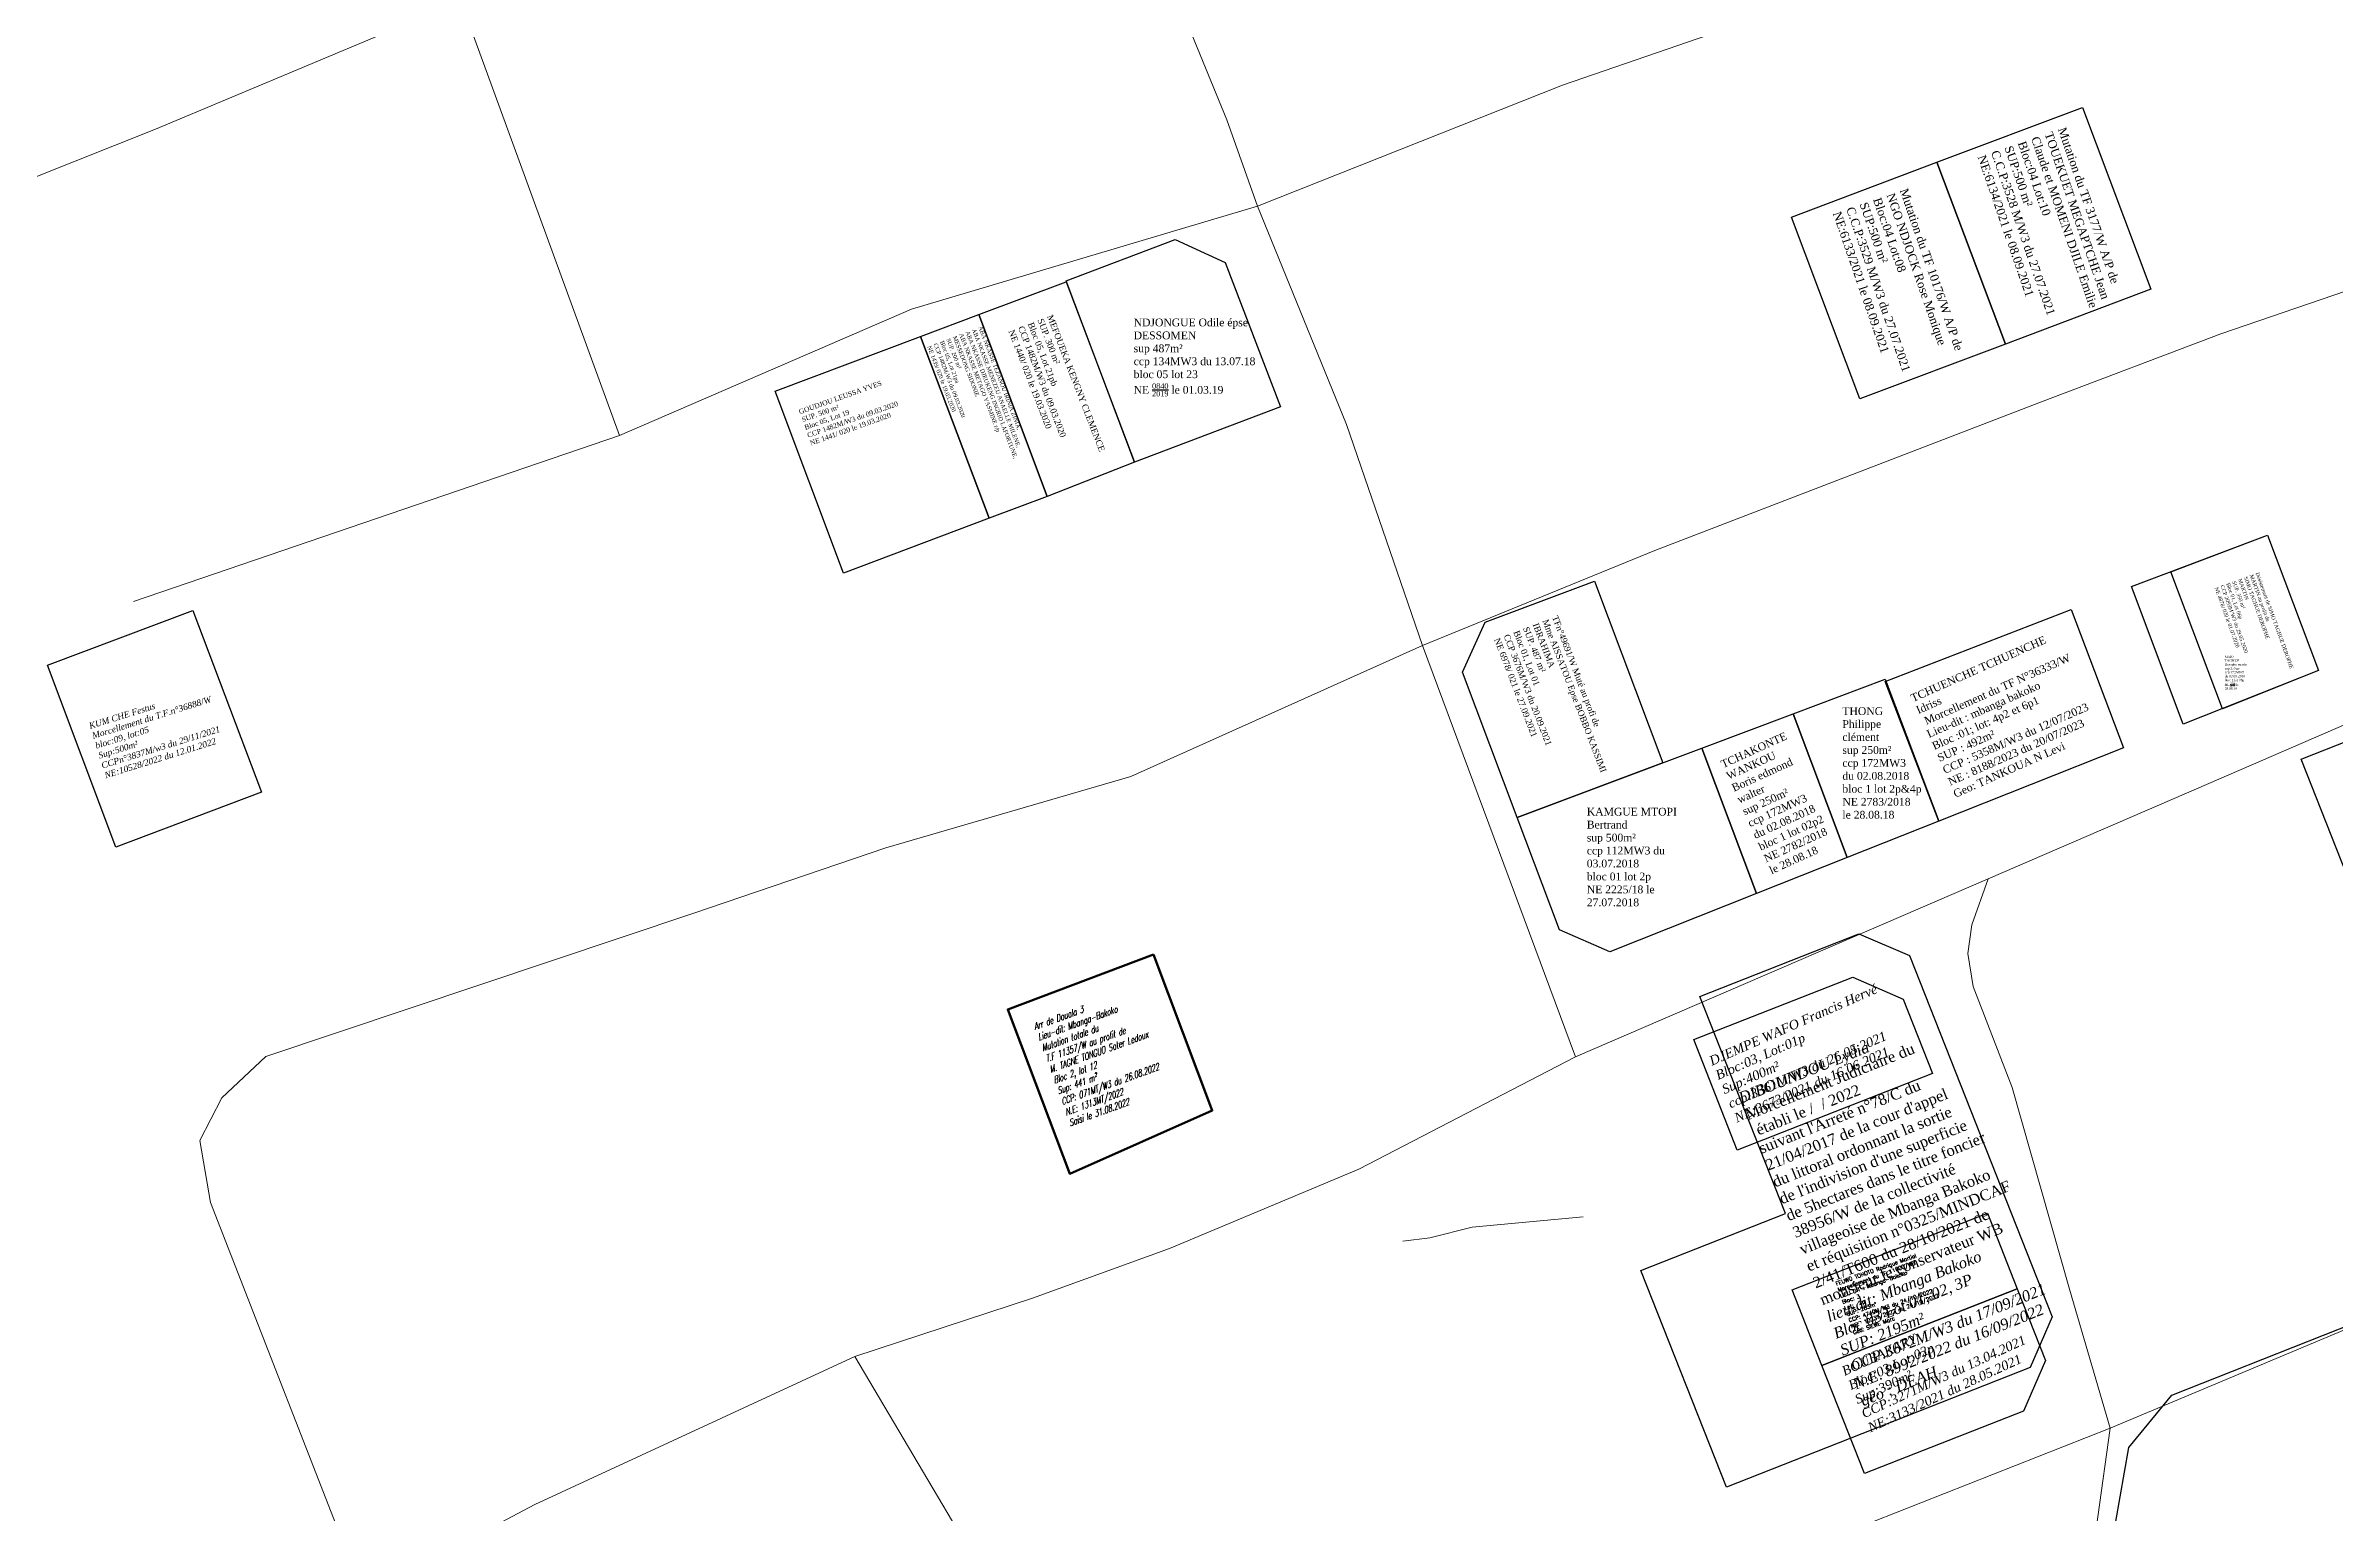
# Model space of a CAD drawing. Header units: millimetres. Extents: x 587399 to 927168, y 438565 to 1444955.
# Drawn here: x 589282.2 to 589576.5, y 443595.5 to 443784.3 of the extents above; entities that cross this region are included whole.
import ezdxf

# ---------------------------------------------------------------- set-up
doc = ezdxf.new("R2010")
doc.units = ezdxf.units.MM
doc.header["$LTSCALE"] = 2
for name, color, linetype, lineweight in [('00_DPP_TF MUTATION TOTALE', 6, 'Continuous', 50), ('drains_fossés', 120, 'Continuous', 20), ('MAJ APRES LE 13.01.2023', 222, 'Continuous', 30), ('Roads_others', 24, 'Continuous', 9)]:
    doc.layers.add(name, color=color, linetype=linetype, lineweight=lineweight)
for name, color, linetype in [('chef027001120', 7, 'Continuous'), ('CONTOUR', 130, 'Continuous'), ('end maj 26 02 2021', 7, 'Continuous'), ('MAJ AVRIL 2021', 7, 'Continuous'), ('MAJ JANVIER 2022', 1, 'Continuous'), ('MAJ JUIN 2021', 7, 'Continuous'), ('MAJ SEP 2021', 7, 'Continuous')]:
    doc.layers.add(name, color=color, linetype=linetype)
doc.styles.add('FONT1', font='romanc.shx', dxfattribs={"width": 0.7, "oblique": 18, "height": 3})
doc.styles.add('RomanS', font='romans.shx')
doc.styles.get("Standard").update_dxf_attribs({"font": 'arial.ttf'})
doc.styles.add('Times 1.0', font='times.ttf', dxfattribs={"width": 0.99, "height": 1})

msp = doc.modelspace()

# ---------------------------------------------------------------- linework, layer by layer
at = {"flags": 128}
msp.add_lwpolyline([(589531.899, 443634.021), (589535.728, 443624.276), (589510.609, 443614.408), (589506.781, 443624.152)], close=True, dxfattribs=at)
at = {"layer": '00_DPP_TF MUTATION TOTALE', "flags": 128}
msp.add_lwpolyline([(589424.635, 443667.321), (589432.2, 443647.231), (589413.887, 443639.075), (589405.901, 443660.258)], close=True, dxfattribs=at)
at = {"layer": 'CONTOUR', "color": 1, "flags": 128}
msp.add_lwpolyline([(589597.02, 443702.243), (589608.042, 443674.341), (589618.892, 443678.628), (589629.914, 443650.726), (589589.612, 443634.805), (589578.59, 443662.707), (589583.24, 443664.544), (589572.218, 443692.446)], close=True, dxfattribs=at)
at = {"layer": 'CONTOUR', "flags": 128}
msp.add_lwpolyline([(589515.36, 443669.986), (589521.847, 443667.173), (589540.217, 443620.67), (589537.404, 443614.182), (589498.341, 443598.751), (589487.319, 443626.653), (589505.921, 443634.001), (589494.899, 443661.903)], close=True, dxfattribs=at)
at = {"layer": 'drains_fossés'}
msp.add_lwpolyline([(589479.901, 443633.563), (589465.626, 443632.244), (589460.165, 443630.846), (589456.691, 443630.445)], dxfattribs=at)
at = {"layer": 'end maj 26 02 2021', "color": 150, "lineweight": -3, "flags": 128}
for points in [[(589427.43, 443759.3), (589433.87, 443756.38), (589440.95, 443737.79), (589422.18, 443730.67), (589413.39, 443754.01)], [(589427.43, 443759.3), (589433.87, 443756.38), (589440.95, 443737.79), (589422.18, 443730.67), (589413.39, 443754.01)], [(589427.43, 443759.3), (589433.87, 443756.38), (589440.95, 443737.79), (589422.18, 443730.67), (589413.39, 443754.01)], [(589427.43, 443759.3), (589433.87, 443756.38), (589440.95, 443737.79), (589422.18, 443730.67), (589413.39, 443754.01)], [(589413.389, 443753.881), (589422.18, 443730.67), (589410.97, 443726.263), (589402.163, 443749.656)], [(589413.389, 443753.881), (589422.18, 443730.67), (589410.97, 443726.263), (589402.163, 443749.656)], [(589413.389, 443753.881), (589422.18, 443730.67), (589410.97, 443726.263), (589402.163, 443749.656)], [(589413.389, 443753.881), (589422.18, 443730.67), (589410.97, 443726.263), (589402.163, 443749.656)], [(589402.163, 443749.656), (589410.97, 443726.263), (589403.482, 443723.444), (589394.676, 443746.839)], [(589402.163, 443749.656), (589410.97, 443726.263), (589403.482, 443723.444), (589394.676, 443746.839)], [(589402.163, 443749.656), (589410.97, 443726.263), (589403.482, 443723.444), (589394.676, 443746.839)], [(589402.163, 443749.656), (589410.97, 443726.263), (589403.482, 443723.444), (589394.676, 443746.839)], [(589394.676, 443746.839), (589403.482, 443723.444), (589384.769, 443716.39), (589375.959, 443739.79)], [(589394.676, 443746.839), (589403.482, 443723.444), (589384.769, 443716.39), (589375.959, 443739.79)], [(589394.676, 443746.839), (589403.482, 443723.444), (589384.769, 443716.39), (589375.959, 443739.79)], [(589394.676, 443746.839), (589403.482, 443723.444), (589384.769, 443716.39), (589375.959, 443739.79)], [(589567.91, 443721.26), (589574.47, 443703.85), (589557.08, 443696.95), (589550.41, 443714.67)], [(589567.91, 443721.26), (589574.47, 443703.85), (589557.08, 443696.95), (589550.41, 443714.67)], [(589567.91, 443721.26), (589574.47, 443703.85), (589557.08, 443696.95), (589550.41, 443714.67)], [(589567.91, 443721.26), (589574.47, 443703.85), (589557.08, 443696.95), (589550.41, 443714.67)]]:
    msp.add_lwpolyline(points, close=True, dxfattribs=at)
at = {"layer": 'end maj 26 02 2021', "color": 150, "flags": 128}
for points in [[(589567.91, 443721.26), (589574.47, 443703.85), (589562.108, 443698.944), (589555.46, 443716.57)], [(589567.91, 443721.26), (589574.47, 443703.85), (589562.108, 443698.944), (589555.46, 443716.57)], [(589567.91, 443721.26), (589574.47, 443703.85), (589562.108, 443698.944), (589555.46, 443716.57)], [(589567.91, 443721.26), (589574.47, 443703.85), (589562.108, 443698.944), (589555.46, 443716.57)], [(589518.75, 443702.75), (589525.64, 443684.47), (589513.84, 443679.79), (589506.89, 443698.28)], [(589518.75, 443702.75), (589525.64, 443684.47), (589513.84, 443679.79), (589506.89, 443698.28)], [(589518.75, 443702.75), (589525.64, 443684.47), (589513.84, 443679.79), (589506.89, 443698.28)], [(589518.75, 443702.75), (589525.64, 443684.47), (589513.84, 443679.79), (589506.89, 443698.28)], [(589506.89, 443698.29), (589513.84, 443679.79), (589502.19, 443675.18), (589495.17, 443693.85)], [(589506.89, 443698.29), (589513.84, 443679.79), (589502.19, 443675.18), (589495.17, 443693.85)], [(589506.89, 443698.29), (589513.84, 443679.79), (589502.19, 443675.18), (589495.17, 443693.85)], [(589506.89, 443698.29), (589513.84, 443679.79), (589502.19, 443675.18), (589495.17, 443693.85)], [(589495.17, 443693.85), (589502.19, 443675.18), (589483.33, 443667.67), (589476.84, 443670.49), (589471.42, 443684.93)], [(589495.17, 443693.85), (589502.19, 443675.18), (589483.33, 443667.67), (589476.84, 443670.49), (589471.42, 443684.93)], [(589495.17, 443693.85), (589502.19, 443675.18), (589483.33, 443667.67), (589476.84, 443670.49), (589471.42, 443684.93)], [(589495.17, 443693.85), (589502.19, 443675.18), (589483.33, 443667.67), (589476.84, 443670.49), (589471.42, 443684.93)]]:
    msp.add_lwpolyline(points, close=True, dxfattribs=at)
at = {"layer": 'end maj 26 02 2021', "color": 3, "lineweight": -3, "flags": 128}
msp.add_lwpolyline([(589481.343, 443715.366), (589490.143, 443691.962), (589471.42, 443684.93), (589464.378, 443703.643), (589467.301, 443710.082)], close=True, dxfattribs=at)
msp.add_lwpolyline([(589481.343, 443715.366), (589490.143, 443691.962), (589471.42, 443684.93), (589464.378, 443703.643), (589467.301, 443710.082)], close=True, dxfattribs=at)
msp.add_lwpolyline([(589481.343, 443715.366), (589490.143, 443691.962), (589471.42, 443684.93), (589464.378, 443703.643), (589467.301, 443710.082)], close=True, dxfattribs=at)
msp.add_lwpolyline([(589481.343, 443715.366), (589490.143, 443691.962), (589471.42, 443684.93), (589464.378, 443703.643), (589467.301, 443710.082)], close=True, dxfattribs=at)
at = {"layer": 'MAJ APRES LE 13.01.2023', "flags": 128}
msp.add_lwpolyline([(589542.638, 443711.73), (589549.384, 443693.895), (589525.642, 443684.464), (589518.748, 443702.454)], close=True, dxfattribs=at)
msp.add_lwpolyline([(589606.266, 443462.031), (589566.877, 443468.991), (589571.053, 443492.625), (589531.662, 443499.585), (589544.19, 443570.486), (589565.76, 443566.675), (589569.414, 443587.355), (589547.844, 443591.167), (589550.087, 443603.86), (589555.608, 443610.621), (589594.624, 443626.033)], dxfattribs=at)
at = {"layer": 'MAJ AVRIL 2021', "color": 5, "flags": 128}
msp.add_lwpolyline([(589535.728, 443624.276), (589539.353, 443615.05), (589536.528, 443608.567), (589516.063, 443600.527), (589510.609, 443614.408)], close=True, dxfattribs=at)
msp.add_lwpolyline([(589535.728, 443624.276), (589539.353, 443615.05), (589536.528, 443608.567), (589516.063, 443600.527), (589510.609, 443614.408)], close=True, dxfattribs=at)
msp.add_lwpolyline([(589535.728, 443624.276), (589539.353, 443615.05), (589536.528, 443608.567), (589516.063, 443600.527), (589510.609, 443614.408)], close=True, dxfattribs=at)
msp.add_lwpolyline([(589535.728, 443624.276), (589539.353, 443615.05), (589536.528, 443608.567), (589516.063, 443600.527), (589510.609, 443614.408)], close=True, dxfattribs=at)
at = {"layer": 'MAJ JANVIER 2022', "flags": 128}
msp.add_lwpolyline([(589301.088, 443711.593), (589309.908, 443688.201), (589291.194, 443681.114), (589282.374, 443704.537)], close=True, dxfattribs=at)
msp.add_lwpolyline([(589301.088, 443711.593), (589309.908, 443688.201), (589291.194, 443681.114), (589282.374, 443704.537)], close=True, dxfattribs=at)
msp.add_lwpolyline([(589301.088, 443711.593), (589309.908, 443688.201), (589291.194, 443681.114), (589282.374, 443704.537)], close=True, dxfattribs=at)
msp.add_lwpolyline([(589301.088, 443711.593), (589309.908, 443688.201), (589291.194, 443681.114), (589282.374, 443704.537)], close=True, dxfattribs=at)
at = {"layer": 'MAJ JUIN 2021', "flags": 128}
msp.add_lwpolyline([(589514.576, 443664.411), (589521.058, 443661.586), (589524.819, 443652.013), (589499.701, 443642.144), (589494.112, 443656.371)], close=True, dxfattribs=at)
msp.add_lwpolyline([(589514.576, 443664.411), (589521.058, 443661.586), (589524.819, 443652.013), (589499.701, 443642.144), (589494.112, 443656.371)], close=True, dxfattribs=at)
msp.add_lwpolyline([(589514.576, 443664.411), (589521.058, 443661.586), (589524.819, 443652.013), (589499.701, 443642.144), (589494.112, 443656.371)], close=True, dxfattribs=at)
msp.add_lwpolyline([(589514.576, 443664.411), (589521.058, 443661.586), (589524.819, 443652.013), (589499.701, 443642.144), (589494.112, 443656.371)], close=True, dxfattribs=at)
at = {"layer": 'MAJ SEP 2021', "flags": 128}
for points in [[(589544.11, 443776.31), (589552.92, 443752.911), (589534.203, 443745.863), (589525.393, 443769.263)], [(589544.11, 443776.31), (589552.92, 443752.911), (589534.203, 443745.863), (589525.393, 443769.263)], [(589544.11, 443776.31), (589552.92, 443752.911), (589534.203, 443745.863), (589525.393, 443769.263)], [(589544.11, 443776.31), (589552.92, 443752.911), (589534.203, 443745.863), (589525.393, 443769.263)], [(589525.393, 443769.26), (589534.203, 443745.86), (589515.483, 443738.81), (589506.673, 443762.21)], [(589525.393, 443769.26), (589534.203, 443745.86), (589515.483, 443738.81), (589506.673, 443762.21)], [(589525.393, 443769.26), (589534.203, 443745.86), (589515.483, 443738.81), (589506.673, 443762.21)], [(589525.393, 443769.26), (589534.203, 443745.86), (589515.483, 443738.81), (589506.673, 443762.21)]]:
    msp.add_lwpolyline(points, close=True, dxfattribs=at)
msp.add_lwpolyline([(589544.11, 443776.31), (589552.92, 443752.91)], dxfattribs=at)
msp.add_lwpolyline([(589544.11, 443776.31), (589552.92, 443752.91)], dxfattribs=at)
msp.add_lwpolyline([(589544.11, 443776.31), (589552.92, 443752.91)], dxfattribs=at)
msp.add_lwpolyline([(589544.11, 443776.31), (589552.92, 443752.91)], dxfattribs=at)
at = {"layer": 'Roads_others'}
msp.add_line((589335.572, 443789.988), (589355.943, 443734.105), dxfattribs=at)
for points in [[(589270.31, 443763.16), (589296.278, 443773.533), (589335.572, 443789.988), (589369.052, 443803.253), (589398.89, 443816.968), (589414.371, 443822.743), (589458.571, 443840.021), (589486.251, 443847.222), (589500.911, 443853.007), (589510.065, 443857.228), (589516.91, 443862.265), (589523.012, 443865.521), (589552.11, 443875.753), (589572.354, 443881.4), (589611.338, 443896.517)], [(589391.203, 443879.01), (589414.371, 443822.743), (589434.068, 443774.708), (589438.031, 443763.624), (589449.438, 443735.534), (589459.224, 443707.067), (589478.926, 443654.146)], [(589293.44, 443712.752), (589355.943, 443734.105), (589393.527, 443750.337), (589438.031, 443763.624), (589477.237, 443779.183), (589501.43, 443787.487), (589546.896, 443805.131), (589603.29, 443828.633), (589636.338, 443841.755)], [(589459.224, 443707.067), (589489.13, 443719.301), (589539.068, 443738.497), (589561.907, 443747.175), (589587.731, 443756), (589638.634, 443775.716), (589659.619, 443784.161)], [(588972.479, 443366.969), (589015.804, 443394.327), (589035.719, 443407.247), (589105.363, 443448.284), (589168.444, 443490.497), (589212.801, 443518.631), (589225.881, 443526.934), (589279.151, 443555.972), (589323.04, 443584.857), (589345.065, 443596.552), (589386.211, 443615.595), (589409.061, 443623.091), (589426.695, 443629.465), (589451.031, 443639.692), (589478.926, 443654.146), (589531.979, 443677.048), (589557.502, 443688.084), (589601.334, 443707.063), (589650.295, 443726.479), (589658.35, 443731.086), (589662.344, 443733.666), (589666.959, 443737.219), (589669.408, 443741.665)], [(589323.04, 443584.857), (589303.341, 443635.412), (589301.99, 443643.392), (589304.815, 443648.867), (589310.472, 443654.201), (589365.384, 443672.595), (589390.232, 443681.043), (589421.718, 443690.238), (589459.224, 443707.067)], [(589531.979, 443677.048), (589529.898, 443671.132), (589529.38, 443667.428), (589530.061, 443663.217), (589535.059, 443650.21), (589542.456, 443624.261), (589547.68, 443606.369)], [(589423.891, 443557.021), (589454.074, 443570.78), (589514.2, 443593.17), (589547.68, 443606.369), (589584.744, 443621.937), (589640.816, 443634.484)], [(589472.15, 443477.419), (589468.745, 443485.906), (589453.687, 443512.511), (589423.891, 443557.021), (589409.396, 443576.363), (589386.211, 443615.595)], [(589547.68, 443606.369), (589541.308, 443560.707), (589533.042, 443511.262), (589516.88, 443441.879)]]:
    msp.add_lwpolyline(points, dxfattribs=at)

# ---------------------------------------------------------------- texts
at = {"color": 250, "insert": (589499.708, 443649.451), "char_height": 1.4, "width": 37.49483, "attachment_point": 1, "rotation": 21.90643}
msp.add_mtext("\\A1;{\\fTimes New Roman|b0|i1|c0|p18;\\C7;DIBOUNDOU Lydia\\P\\A0;\\fTimes New Roman|b0|i0|c0|p18;\\C1;Morcellement Judiciaire du \\P établi le /  / 2022\\Psuivant l'Arreté n°78/C du \\P21/04/2017 de la cour d'appel\\Pdu littoral ordonnant la sortie \\Pde l'indivision d'une superficie\\Pde 5hectares dans le titre foncier\\P38956/W de la collectivité\\Pvillageoise de Mbanga Bakoko\\Pet réquisition n°0325/MINDCAF\\P2/41/T600 du 28/10/2021 de \\Pmonsieur le conservateur WB\\A1;\\fTimes New Roman|b0|i1|c0|p18;\\P\\C7;lieu-dit: Mbanga Bakoko\\P\\C256;Bloc 03 Lot 01, 02, 3P\\PSUP: 2195m²\\P CCP.3672M/W3 du 17/09/2021\\PN.E. 8992/2022 du 16/09/2022\\P\\C1;géo : DEAH}", dxfattribs=at)
at = {"insert": (589512.301, 443625.16), "char_height": 0.5, "attachment_point": 1, "rotation": 19.56727}
msp.add_mtext_dynamic_manual_height_columns('{\\Fromanc|c0;FEUWO TOHOTO Rodrigue Martial\\P\\C1;Morcellement du TF 11600/WB\\C256; \\PLIEU DIT : Mbanga-Bakoko\\PBloc: 3\\PLot:  2p    \\PSUP: 283m\\fISOCPEUR|b0|i0|c0|p34;²\\Fromanc|c0;     \\PCCP: 4740M/W3 du 24/10/2022 \\PNE:  10237/2022 du 24/10/2022\\PGéo: SIEWE Marc}', width=62.0824, gutter_width=12.5, heights=[0], dxfattribs=at)
at = {"layer": '00_DPP_TF MUTATION TOTALE', "linetype": 'ByBlock', "lineweight": -3, "insert": (589409.103, 443658.42), "char_height": 0.87969, "width": 18.37283, "attachment_point": 1, "rotation": 19.96979, "style": 'FONT1'}
msp.add_mtext('Arr de Douala 3\\PLieu-dit: Mbanga-Bakoko\\PMutation totale du \\PT.F 11357/W au profit de \\PM. TAGNE TONGUO Soter Ledoux\\PBloc 2, lot 12\\PSup: 441 m{\\Fromans|c0;²} \\PCCP: 071MT/W3 du 26.08.2022 \\PN.E: 1313MT/2022\\PSaisi le 31.08.2022', dxfattribs=at)
at = {"layer": 'chef027001120', "linetype": 'ByBlock', "insert": (589513.009, 443614.171), "char_height": 1.2, "width": 150.7089, "attachment_point": 1, "rotation": 24.75921, "style": 'RomanS'}
msp.add_mtext('{\\fTimes New Roman|b0|i1|c0|p18;\\C7;BOUBAKARY\\PBloc:03,Lot:02p\\PSup:390m²\\PCCP:3271M/W3 du 13.04.2021\\PNE:3133/2021 du 28.05.2021}', dxfattribs=at)
msp.add_mtext('{\\fTimes New Roman|b0|i1|c0|p18;\\C7;BOUBAKARY\\PBloc:03,Lot:02p\\PSup:390m²\\PCCP:3271M/W3 du 13.04.2021\\PNE:3133/2021 du 28.05.2021}', dxfattribs=at)
msp.add_mtext('{\\fTimes New Roman|b0|i1|c0|p18;\\C7;BOUBAKARY\\PBloc:03,Lot:02p\\PSup:390m²\\PCCP:3271M/W3 du 13.04.2021\\PNE:3133/2021 du 28.05.2021}', dxfattribs=at)
msp.add_mtext('{\\fTimes New Roman|b0|i1|c0|p18;\\C7;BOUBAKARY\\PBloc:03,Lot:02p\\PSup:390m²\\PCCP:3271M/W3 du 13.04.2021\\PNE:3133/2021 du 28.05.2021}', dxfattribs=at)
at = {"layer": 'end maj 26 02 2021', "color": 150, "linetype": 'ByBlock', "lineweight": -3, "ltscale": 0.0014, "attachment_point": 1, "style": 'Times 1.0'}
for s, insert, char_height, width, rotation in [('{\\C256;ABA NKASSE TEZANOU IRINIA ZINIA,\\PABA NKASSE MENEZEU ANAELLE MILENE,\\PABA NKASSE DJEUKENG INGRID LAFORTUNE,\\PABA NKASSE METAGO YASMINE r/p\\PMESSEDONG SIDONIE\\PSUP. 200 m²\\PBloc 05, Lot 21pa\\PCCP 1482M/W3 du 09.03.2020\\PNE 1439/ 020 le 19.03.2020}', (589402.592, 443748.233), 0.52746, 29.52841, 290.87782), ('{\\C256;ABA NKASSE TEZANOU IRINIA ZINIA,\\PABA NKASSE MENEZEU ANAELLE MILENE,\\PABA NKASSE DJEUKENG INGRID LAFORTUNE,\\PABA NKASSE METAGO YASMINE r/p\\PMESSEDONG SIDONIE\\PSUP. 200 m²\\PBloc 05, Lot 21pa\\PCCP 1482M/W3 du 09.03.2020\\PNE 1439/ 020 le 19.03.2020}', (589402.592, 443748.233), 0.52746, 29.52841, 290.87782), ('{\\C256;ABA NKASSE TEZANOU IRINIA ZINIA,\\PABA NKASSE MENEZEU ANAELLE MILENE,\\PABA NKASSE DJEUKENG INGRID LAFORTUNE,\\PABA NKASSE METAGO YASMINE r/p\\PMESSEDONG SIDONIE\\PSUP. 200 m²\\PBloc 05, Lot 21pa\\PCCP 1482M/W3 du 09.03.2020\\PNE 1439/ 020 le 19.03.2020}', (589402.592, 443748.233), 0.52746, 29.52841, 290.87782), ('{\\C256;ABA NKASSE TEZANOU IRINIA ZINIA,\\PABA NKASSE MENEZEU ANAELLE MILENE,\\PABA NKASSE DJEUKENG INGRID LAFORTUNE,\\PABA NKASSE METAGO YASMINE r/p\\PMESSEDONG SIDONIE\\PSUP. 200 m²\\PBloc 05, Lot 21pa\\PCCP 1482M/W3 du 09.03.2020\\PNE 1439/ 020 le 19.03.2020}', (589402.592, 443748.233), 0.52746, 29.52841, 290.87782), ('{\\C256;MEFOUEKA KENGNY CLEMENCE\\PSUP. 300 m²\\PBloc 05, Lot 21pb\\PCCP 1482M/W3 du 09.03.2020\\PNE 1440/ 020 le 19.03.2020}', (589411.684, 443749.725), 0.8, 29.83544, 291.08866), ('{\\C256;MEFOUEKA KENGNY CLEMENCE\\PSUP. 300 m²\\PBloc 05, Lot 21pb\\PCCP 1482M/W3 du 09.03.2020\\PNE 1440/ 020 le 19.03.2020}', (589411.684, 443749.725), 0.8, 29.83544, 291.08866), ('{\\C256;MEFOUEKA KENGNY CLEMENCE\\PSUP. 300 m²\\PBloc 05, Lot 21pb\\PCCP 1482M/W3 du 09.03.2020\\PNE 1440/ 020 le 19.03.2020}', (589411.684, 443749.725), 0.8, 29.83544, 291.08866), ('{\\C256;MEFOUEKA KENGNY CLEMENCE\\PSUP. 300 m²\\PBloc 05, Lot 21pb\\PCCP 1482M/W3 du 09.03.2020\\PNE 1440/ 020 le 19.03.2020}', (589411.684, 443749.725), 0.8, 29.83544, 291.08866), ('\\A1;{\\C256;GOUDJOU LEUSSA YVES BERTRAND\\PSUP. 500 m²\\PBloc 05, Lot 19\\PCCP 1482M/W3 du 09.03.2020\\PNE 1441/ 020 le 19.03.2020}', (589378.945, 443737.422), 0.64, 32.60152, 19.57085), ('\\A1;{\\C256;GOUDJOU LEUSSA YVES BERTRAND\\PSUP. 500 m²\\PBloc 05, Lot 19\\PCCP 1482M/W3 du 09.03.2020\\PNE 1441/ 020 le 19.03.2020}', (589378.945, 443737.422), 0.64, 32.60152, 19.57085), ('\\A1;{\\C256;GOUDJOU LEUSSA YVES BERTRAND\\PSUP. 500 m²\\PBloc 05, Lot 19\\PCCP 1482M/W3 du 09.03.2020\\PNE 1441/ 020 le 19.03.2020}', (589378.945, 443737.422), 0.64, 32.60152, 19.57085), ('\\A1;{\\C256;GOUDJOU LEUSSA YVES BERTRAND\\PSUP. 500 m²\\PBloc 05, Lot 19\\PCCP 1482M/W3 du 09.03.2020\\PNE 1441/ 020 le 19.03.2020}', (589378.945, 443737.422), 0.64, 32.60152, 19.57085), ('{\\C1;Désistement de SIMO TAGHUE DEROPHE\\PMARTIN au profit de\\C256;\\PSIMO TAGHUE DEROPHE\\PMARTIN\\PSUP. 350 m²\\PBloc 01, Lot 06p\\PCCP 2093M/W3 du 29.05.2020\\PNE 4878/ 020 le 01.07.2020}', (589566.814, 443716.545), 0.48, 15.14521, 289.83443), ('{\\C1;Désistement de SIMO TAGHUE DEROPHE\\PMARTIN au profit de\\C256;\\PSIMO TAGHUE DEROPHE\\PMARTIN\\PSUP. 350 m²\\PBloc 01, Lot 06p\\PCCP 2093M/W3 du 29.05.2020\\PNE 4878/ 020 le 01.07.2020}', (589566.814, 443716.545), 0.48, 15.14521, 289.83443), ('{\\C1;Désistement de SIMO TAGHUE DEROPHE\\PMARTIN au profit de\\C256;\\PSIMO TAGHUE DEROPHE\\PMARTIN\\PSUP. 350 m²\\PBloc 01, Lot 06p\\PCCP 2093M/W3 du 29.05.2020\\PNE 4878/ 020 le 01.07.2020}', (589566.814, 443716.545), 0.48, 15.14521, 289.83443), ('{\\C1;Désistement de SIMO TAGHUE DEROPHE\\PMARTIN au profit de\\C256;\\PSIMO TAGHUE DEROPHE\\PMARTIN\\PSUP. 350 m²\\PBloc 01, Lot 06p\\PCCP 2093M/W3 du 29.05.2020\\PNE 4878/ 020 le 01.07.2020}', (589566.814, 443716.545), 0.48, 15.14521, 289.83443), ('{\\C1;TFn°49691/W Muté au profi de\\C256; \\PMme AISSATOU Epse BOBBO KASSIMI \\PIBRAHIMA \\PSUP. 487 m²\\PBloc 01, Lot 01\\PCCP 3676M/W3 du 20.09.2021\\PNE 6978/ 021 le 27.09.2021}', (589476.626, 443711.02), 0.8, 29.83544, 291.08866), ('{\\C1;TFn°49691/W Muté au profi de\\C256; \\PMme AISSATOU Epse BOBBO KASSIMI \\PIBRAHIMA \\PSUP. 487 m²\\PBloc 01, Lot 01\\PCCP 3676M/W3 du 20.09.2021\\PNE 6978/ 021 le 27.09.2021}', (589476.626, 443711.02), 0.8, 29.83544, 291.08866), ('{\\C1;TFn°49691/W Muté au profi de\\C256; \\PMme AISSATOU Epse BOBBO KASSIMI \\PIBRAHIMA \\PSUP. 487 m²\\PBloc 01, Lot 01\\PCCP 3676M/W3 du 20.09.2021\\PNE 6978/ 021 le 27.09.2021}', (589476.626, 443711.02), 0.8, 29.83544, 291.08866), ('{\\C1;TFn°49691/W Muté au profi de\\C256; \\PMme AISSATOU Epse BOBBO KASSIMI \\PIBRAHIMA \\PSUP. 487 m²\\PBloc 01, Lot 01\\PCCP 3676M/W3 du 20.09.2021\\PNE 6978/ 021 le 27.09.2021}', (589476.626, 443711.02), 0.8, 29.83544, 291.08866), ('\\A1;TCHAKONTE WANKOU Boris edmond walter\\Psup 250m²\\Pccp 172MW3 du 02.08.2018\\Pbloc 1 lot 02p2\\PNE 2782/2018 le 28.08.18', (589497.493, 443692.193), 1, 9.79696, 24.46329), ('\\A1;TCHAKONTE WANKOU Boris edmond walter\\Psup 250m²\\Pccp 172MW3 du 02.08.2018\\Pbloc 1 lot 02p2\\PNE 2782/2018 le 28.08.18', (589497.493, 443692.193), 1, 9.79696, 24.46329), ('\\A1;TCHAKONTE WANKOU Boris edmond walter\\Psup 250m²\\Pccp 172MW3 du 02.08.2018\\Pbloc 1 lot 02p2\\PNE 2782/2018 le 28.08.18', (589497.493, 443692.193), 1, 9.79696, 24.46329), ('\\A1;TCHAKONTE WANKOU Boris edmond walter\\Psup 250m²\\Pccp 172MW3 du 02.08.2018\\Pbloc 1 lot 02p2\\PNE 2782/2018 le 28.08.18', (589497.493, 443692.193), 1, 9.79696, 24.46329)]:
    msp.add_mtext(s, dxfattribs=dict(at, insert=insert, char_height=char_height, width=width, rotation=rotation))
for s, insert, char_height, width in [('\\A1;NDJONGUE Odile épse DESSOMEN\\Psup 487m²\\Pccp 134MW3 du 13.07.18\\Pbloc 05 lot 23\\PNE {\\H0.7x;\\S0840/2019;} le 01.03.19', (589422.083, 443749.149), 1, 18.80379), ('\\A1;NDJONGUE Odile épse DESSOMEN\\Psup 487m²\\Pccp 134MW3 du 13.07.18\\Pbloc 05 lot 23\\PNE {\\H0.7x;\\S0840/2019;} le 01.03.19', (589422.083, 443749.149), 1, 18.80379), ('\\A1;NDJONGUE Odile épse DESSOMEN\\Psup 487m²\\Pccp 134MW3 du 13.07.18\\Pbloc 05 lot 23\\PNE {\\H0.7x;\\S0840/2019;} le 01.03.19', (589422.083, 443749.149), 1, 18.80379), ('\\A1;NDJONGUE Odile épse DESSOMEN\\Psup 487m²\\Pccp 134MW3 du 13.07.18\\Pbloc 05 lot 23\\PNE {\\H0.7x;\\S0840/2019;} le 01.03.19', (589422.083, 443749.149), 1, 18.80379), ('\\A1;SIMO TAGHUE Derophe martin\\Psup 250m²\\Pccp 172MW3 du 02.08.2018\\Pbloc 1 lot 06p\\PNE {\\H0.7x;\\S2784/2018;} le 28.08.18', (589562.407, 443705.787), 0.3, 2.93909), ('\\A1;SIMO TAGHUE Derophe martin\\Psup 250m²\\Pccp 172MW3 du 02.08.2018\\Pbloc 1 lot 06p\\PNE {\\H0.7x;\\S2784/2018;} le 28.08.18', (589562.407, 443705.787), 0.3, 2.93909), ('\\A1;SIMO TAGHUE Derophe martin\\Psup 250m²\\Pccp 172MW3 du 02.08.2018\\Pbloc 1 lot 06p\\PNE {\\H0.7x;\\S2784/2018;} le 28.08.18', (589562.407, 443705.787), 0.3, 2.93909), ('\\A1;SIMO TAGHUE Derophe martin\\Psup 250m²\\Pccp 172MW3 du 02.08.2018\\Pbloc 1 lot 06p\\PNE {\\H0.7x;\\S2784/2018;} le 28.08.18', (589562.407, 443705.787), 0.3, 2.93909), ('\\A1;THONG Philippe clément\\Psup 250m²\\Pccp 172MW3 du 02.08.2018\\Pbloc 1 lot 2p&4p\\PNE 2783/2018 le 28.08.18', (589513.236, 443699.136), 1, 9.79696), ('\\A1;THONG Philippe clément\\Psup 250m²\\Pccp 172MW3 du 02.08.2018\\Pbloc 1 lot 2p&4p\\PNE 2783/2018 le 28.08.18', (589513.236, 443699.136), 1, 9.79696), ('\\A1;THONG Philippe clément\\Psup 250m²\\Pccp 172MW3 du 02.08.2018\\Pbloc 1 lot 2p&4p\\PNE 2783/2018 le 28.08.18', (589513.236, 443699.136), 1, 9.79696), ('\\A1;THONG Philippe clément\\Psup 250m²\\Pccp 172MW3 du 02.08.2018\\Pbloc 1 lot 2p&4p\\PNE 2783/2018 le 28.08.18', (589513.236, 443699.136), 1, 9.79696), ('KAMGUE MTOPI Bertrand\\Psup 500m²\\Pccp 112MW3 du 03.07.2018\\Pbloc 01 lot 2p\\PNE 2225/18 le 27.07.2018', (589480.361, 443686.192), 1, 14.89986), ('KAMGUE MTOPI Bertrand\\Psup 500m²\\Pccp 112MW3 du 03.07.2018\\Pbloc 01 lot 2p\\PNE 2225/18 le 27.07.2018', (589480.361, 443686.192), 1, 14.89986), ('KAMGUE MTOPI Bertrand\\Psup 500m²\\Pccp 112MW3 du 03.07.2018\\Pbloc 01 lot 2p\\PNE 2225/18 le 27.07.2018', (589480.361, 443686.192), 1, 14.89986), ('KAMGUE MTOPI Bertrand\\Psup 500m²\\Pccp 112MW3 du 03.07.2018\\Pbloc 01 lot 2p\\PNE 2225/18 le 27.07.2018', (589480.361, 443686.192), 1, 14.89986)]:
    msp.add_mtext(s, dxfattribs=dict(at, insert=insert, char_height=char_height, width=width))
at = {"layer": 'MAJ APRES LE 13.01.2023', "insert": (589521.906, 443700.705), "char_height": 1.01001, "width": 21.17301, "attachment_point": 1, "rotation": 23.93664}
msp.add_mtext('\\A1;{\\fTimes New Roman|b0|i0|c0|p18;TCHUENCHE TCHUENCHE Idriss\\P \\C1;Morcellement du TF N°36333/W\\P\\C256;Lieu-dit : mbanga bakoko \\PBloc :01; lot: 4p2 et 6p1\\PSUP : 492m²\\PCCP : 5358M/W3 du 12/07/2023\\PNE : 8188/2023 du 20/07/2023\\P\\C1;Geo: TANKOUA N Levi }', dxfattribs=at)
at = {"layer": 'MAJ JANVIER 2022', "insert": (589287.639, 443697.093), "char_height": 0.8, "width": 16.19509, "attachment_point": 1, "rotation": 17.33048}
msp.add_mtext('{\\fTimes New Roman|b0|i1|c0|p18;KUM CHE Festus\\PMorcellement du T.F.n°36888/W\\Pbloc:09, lot:05\\PSup:500m² \\PCCPn°3837M/w3 du 29/11/2021\\PNE:10528/2022 du 12.01.2022}', dxfattribs=at)
msp.add_mtext('{\\fTimes New Roman|b0|i1|c0|p18;KUM CHE Festus\\PMorcellement du T.F.n°36888/W\\Pbloc:09, lot:05\\PSup:500m² \\PCCPn°3837M/w3 du 29/11/2021\\PNE:10528/2022 du 12.01.2022}', dxfattribs=at)
msp.add_mtext('{\\fTimes New Roman|b0|i1|c0|p18;KUM CHE Festus\\PMorcellement du T.F.n°36888/W\\Pbloc:09, lot:05\\PSup:500m² \\PCCPn°3837M/w3 du 29/11/2021\\PNE:10528/2022 du 12.01.2022}', dxfattribs=at)
msp.add_mtext('{\\fTimes New Roman|b0|i1|c0|p18;KUM CHE Festus\\PMorcellement du T.F.n°36888/W\\Pbloc:09, lot:05\\PSup:500m² \\PCCPn°3837M/w3 du 29/11/2021\\PNE:10528/2022 du 12.01.2022}', dxfattribs=at)
at = {"layer": 'MAJ JUIN 2021', "insert": (589495.966, 443654.093), "char_height": 1.2, "width": 150.7089, "attachment_point": 1, "rotation": 23.77395, "style": 'RomanS'}
msp.add_mtext('{\\fTimes New Roman|b0|i1|c0|p18;\\C7;DJEMPE WAFO Francis Hervé\\PBloc:03, Lot:01p \\PSup:400m²\\Pccp:3361M/W3 du 26.05.2021\\PNE:3673/2021 du 16.06.2021}', dxfattribs=at)
at = {"layer": 'MAJ SEP 2021', "width": 23.8322, "attachment_point": 1, "rotation": 289.02816}
for s, insert, char_height in [('{\\fTimes New Roman|b0|i0|c0|p18;Mutation du TF 3177/W A/P de TOUEKUET MEGAPTCHE Jean Claude et MOMENI DJILE Emilie \\PBloc:04 Lot:10\\PSUP:500 m²\\PC.C.P:3528 M/W3 du 27.07.2021\\PNE:6134/2021 le 08.09.2021}', (589541.974, 443773.883), 1.092813), ('{\\fTimes New Roman|b0|i0|c0|p18;Mutation du TF 3177/W A/P de TOUEKUET MEGAPTCHE Jean Claude et MOMENI DJILE Emilie \\PBloc:04 Lot:10\\PSUP:500 m²\\PC.C.P:3528 M/W3 du 27.07.2021\\PNE:6134/2021 le 08.09.2021}', (589541.974, 443773.883), 1.092813), ('{\\fTimes New Roman|b0|i0|c0|p18;Mutation du TF 3177/W A/P de TOUEKUET MEGAPTCHE Jean Claude et MOMENI DJILE Emilie \\PBloc:04 Lot:10\\PSUP:500 m²\\PC.C.P:3528 M/W3 du 27.07.2021\\PNE:6134/2021 le 08.09.2021}', (589541.974, 443773.883), 1.092813), ('{\\fTimes New Roman|b0|i0|c0|p18;Mutation du TF 3177/W A/P de TOUEKUET MEGAPTCHE Jean Claude et MOMENI DJILE Emilie \\PBloc:04 Lot:10\\PSUP:500 m²\\PC.C.P:3528 M/W3 du 27.07.2021\\PNE:6134/2021 le 08.09.2021}', (589541.974, 443773.883), 1.092813), ('{\\fTimes New Roman|b0|i0|c0|p18;Mutation du TF 10176/W A/P de NGO NDJOCK Rose Monique \\PBloc:04 Lot:08\\PSUP:500 m²\\PC.C.P:3529 M/W3 du 27.07.2021\\PNE:6133/2021 le 08.09.2021}', (589521.638, 443766.017), 1.09281), ('{\\fTimes New Roman|b0|i0|c0|p18;Mutation du TF 10176/W A/P de NGO NDJOCK Rose Monique \\PBloc:04 Lot:08\\PSUP:500 m²\\PC.C.P:3529 M/W3 du 27.07.2021\\PNE:6133/2021 le 08.09.2021}', (589521.638, 443766.017), 1.09281), ('{\\fTimes New Roman|b0|i0|c0|p18;Mutation du TF 10176/W A/P de NGO NDJOCK Rose Monique \\PBloc:04 Lot:08\\PSUP:500 m²\\PC.C.P:3529 M/W3 du 27.07.2021\\PNE:6133/2021 le 08.09.2021}', (589521.638, 443766.017), 1.09281), ('{\\fTimes New Roman|b0|i0|c0|p18;Mutation du TF 10176/W A/P de NGO NDJOCK Rose Monique \\PBloc:04 Lot:08\\PSUP:500 m²\\PC.C.P:3529 M/W3 du 27.07.2021\\PNE:6133/2021 le 08.09.2021}', (589521.638, 443766.017), 1.09281)]:
    msp.add_mtext(s, dxfattribs=dict(at, insert=insert, char_height=char_height))

doc.saveas('drawing.dxf')
